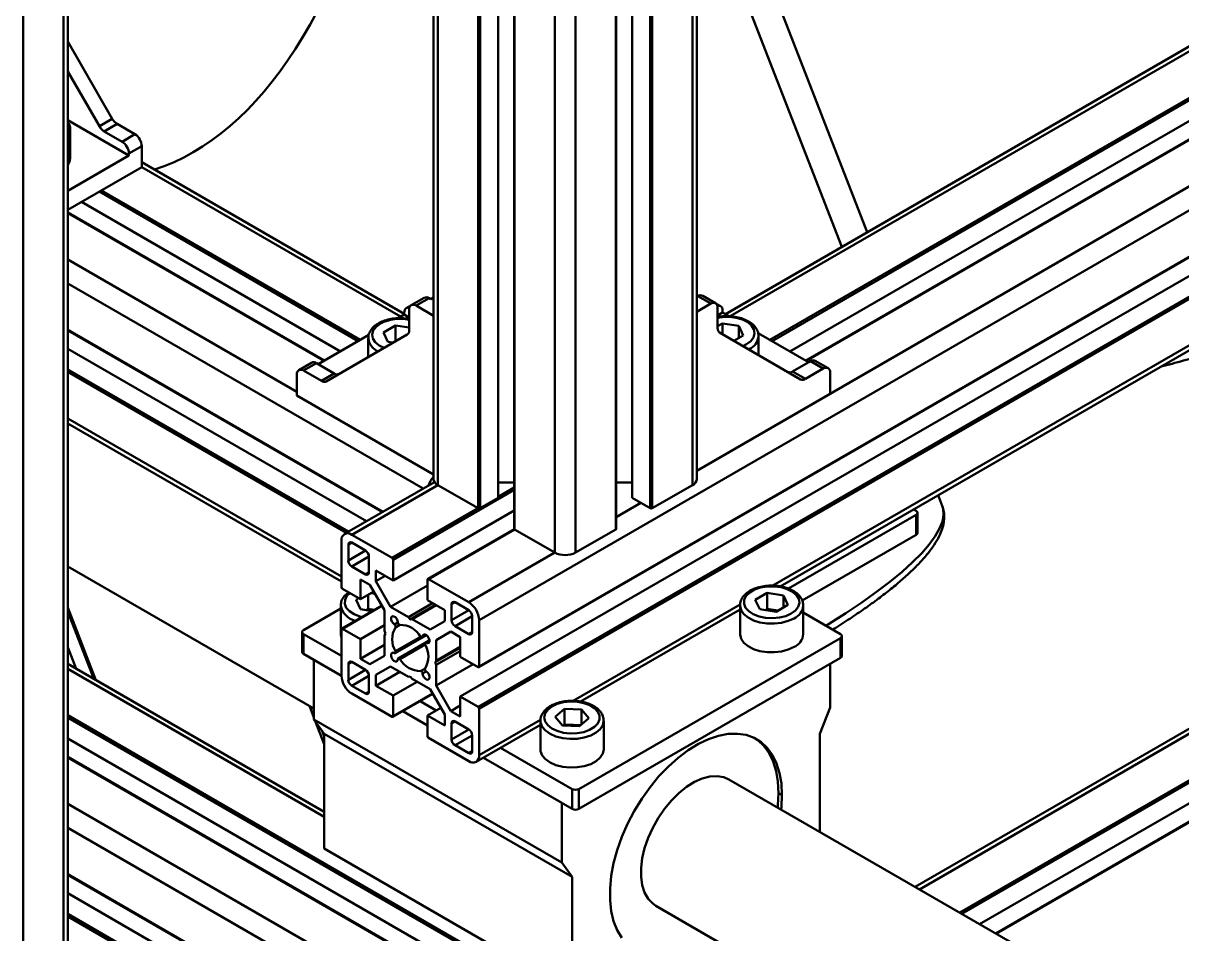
# Model space of a CAD drawing. Header units: millimetres. Extents: x 32504 to 36677, y 41990 to 42879.
# Drawn here: x 33497.46 to 33545.07, y 42397.02 to 42434.45 of the extents above; entities that cross this region are included whole.
import ezdxf

# ---------------------------------------------------------------- set-up
doc = ezdxf.new("R2010")
doc.units = ezdxf.units.MM
doc.layers.add('Net_dam', color=7, linetype='Continuous', lineweight=50)

msp = doc.modelspace()

# ---------------------------------------------------------------- linework, layer by layer
at = {"layer": 'Net_dam'}
for p, q in [((33499.1173, 42357.7724), (33499.1173, 42682.7557)), ((33499.293, 42358.0174), (33499.293, 42682.8571)), ((33497.4626, 42356.8172), (33497.4626, 42681.8005)), ((33514.3252, 42474.5002), (33514.3252, 42415.7093)), ((33514.5009, 42474.2553), (33514.5009, 42415.4644)), ((33524.9661, 42474.2553), (33524.9661, 42415.4644)), ((33525.1419, 42415.7093), (33525.1419, 42474.4007)), ((33522.4912, 42473.7246), (33522.4912, 42414.9337)), ((33516.1556, 42473.3001), (33516.1556, 42414.5092)), ((33516.2404, 42473.3001), (33516.2404, 42414.5092)), ((33516.9758, 42473.1135), (33516.9758, 42414.9337)), ((33523.2266, 42473.3001), (33523.2266, 42414.5092)), ((33523.3115, 42473.3001), (33523.3115, 42414.5092)), ((33517.6371, 42472.4592), (33517.6371, 42413.6683)), ((33517.6546, 42472.4347), (33517.6546, 42413.6438)), ((33521.8124, 42472.4347), (33521.8124, 42413.6438)), ((33521.83, 42413.6683), (33521.83, 42472.4492)), ((33519.3093, 42471.4795), (33519.3093, 42412.6886)), ((33520.1578, 42471.4795), (33520.1578, 42412.6886)), ((33593.9797, 42454.8151), (33516.198, 42409.9127)), ((33516.1856, 42407.9745), (33593.9673, 42452.877)), ((33593.9797, 42452.9044), (33516.198, 42408.002)), ((33593.2019, 42451.6714), (33515.4202, 42406.7689)), ((33593.9373, 42451.2469), (33516.1556, 42406.3444)), ((33593.9797, 42451.1734), (33516.198, 42406.2709)), ((33584.3631, 42450.2433), (33525.1419, 42416.0556)), ((33573.7565, 42449.8747), (33526.3179, 42422.489)), ((33573.8979, 42449.7535), (33526.5157, 42422.4003)), ((33575.5525, 42448.7983), (33528.1482, 42421.4324)), ((33575.6374, 42448.7493), (33528.2331, 42421.3834)), ((33576.3729, 42448.3247), (33528.9686, 42420.9588)), ((33577.034, 42447.943), (33529.6297, 42420.5771)), ((33577.0516, 42447.9329), (33529.6473, 42420.567)), ((33525.4633, 42443.0769), (33532.1458, 42425.8534)), ((33583.2132, 42443.0473), (33528.2716, 42411.3302)), ((33528.5735, 42411.3015), (33583.2045, 42442.8393)), ((33531.0997, 42425.2495), (33525.1419, 42440.6051)), ((33499.293, 42433.6879), (33501.1245, 42430.5156)), ((33499.293, 42432.4632), (33500.5942, 42430.2095)), ((33499.293, 42430.4567), (33501.8084, 42429.0046)), ((33500.5942, 42430.2095), (33501.1245, 42430.5156)), ((33501.3245, 42430.3045), (33500.7942, 42429.9984)), ((33501.3245, 42430.3045), (33502.0559, 42429.8823)), ((33499.3961, 42428.9026), (33499.3961, 42430.0784)), ((33500.7942, 42429.9984), (33501.5255, 42429.5762)), ((33502.0559, 42429.8823), (33501.5255, 42429.5762)), ((33502.3387, 42429.3924), (33501.8084, 42429.0863)), ((33502.3387, 42429.3924), (33502.3387, 42428.5269)), ((33499.293, 42427.5525), (33501.8084, 42429.0046)), ((33501.8084, 42429.0046), (33501.8084, 42429.0863)), ((33513.1221, 42422.5046), (33502.3387, 42428.7298)), ((33502.3387, 42428.5269), (33499.293, 42426.7686)), ((33502.3387, 42428.5269), (33512.9735, 42422.3876)), ((33500.5992, 42427.5227), (33511.234, 42421.3834)), ((33500.6841, 42427.5717), (33511.3189, 42421.4324)), ((33499.8637, 42427.0981), (33510.4985, 42420.9588)), ((33509.8374, 42420.5771), (33499.293, 42426.6642)), ((33499.293, 42426.6439), (33509.8198, 42420.567)), ((33499.293, 42424.7335), (33508.7027, 42419.3015)), ((33499.293, 42423.7538), (33513.9009, 42415.3208)), ((33513.9403, 42423.1635), (33513.41, 42422.8574)), ((33513.61, 42422.8376), (33514.1403, 42423.1437)), ((33514.211, 42423.1029), (33514.1403, 42423.1437)), ((33514.211, 42423.1029), (33514.3252, 42423.1688)), ((33525.1419, 42423.2003), (33525.1853, 42423.2254)), ((33525.7157, 42422.9192), (33525.1853, 42423.2254)), ((33525.9156, 42422.939), (33525.3853, 42423.2452)), ((33576.3333, 42423.3211), (33534.1155, 42398.9492)), ((33576.3333, 42423.1182), (33534.2912, 42398.8478)), ((33513.1221, 42422.555), (33513.1221, 42422.4733)), ((33513.3981, 42422.8497), (33513.2049, 42422.7381)), ((33513.3271, 42422.6742), (33513.3271, 42421.8297)), ((33514.3252, 42422.4247), (33513.61, 42422.8376)), ((33525.7157, 42422.9192), (33525.1419, 42422.588)), ((33526.1207, 42422.8198), (33525.9275, 42422.9313)), ((33525.9985, 42421.9113), (33525.9985, 42422.7559)), ((33526.2036, 42422.555), (33525.9985, 42422.4366)), ((33526.2036, 42422.555), (33526.2036, 42422.6366)), ((33526.4681, 42422.4023), (33526.2036, 42422.555)), ((33513.1221, 42422.4733), (33512.8605, 42422.3223)), ((33513.3271, 42422.355), (33513.1221, 42422.4733)), ((33526.2004, 42422.106), (33525.9985, 42421.9894)), ((33526.8719, 42422.0021), (33526.2004, 42422.106)), ((33526.2004, 42421.6594), (33526.2004, 42422.106)), ((33577.988, 42422.163), (33535.9458, 42397.8926)), ((33578.0728, 42422.114), (33536.0307, 42397.8436)), ((33499.293, 42421.8431), (33512.246, 42414.3655)), ((33499.293, 42421.8228), (33512.2284, 42414.3553)), ((33511.6677, 42421.6338), (33509.5866, 42420.4324)), ((33513.2443, 42421.6466), (33509.9169, 42419.7251)), ((33512.7654, 42422.0244), (33512.2739, 42421.7406)), ((33512.4538, 42421.353), (33512.2739, 42421.7406)), ((33512.7654, 42422.0244), (33513.3271, 42421.9375)), ((33512.7654, 42421.3711), (33512.7654, 42422.0244)), ((33529.4088, 42419.8067), (33526.0813, 42421.7282)), ((33526.6649, 42421.3912), (33527.0518, 42421.6145)), ((33526.8719, 42422.0021), (33527.0518, 42421.6145)), ((33526.8719, 42421.5107), (33526.8719, 42422.0021)), ((33529.739, 42420.514), (33527.6626, 42421.7127)), ((33527.6803, 42420.8048), (33527.6803, 42421.5877)), ((33578.8083, 42421.6894), (33536.7662, 42397.419)), ((33511.6453, 42421.5061), (33511.6453, 42420.7232)), ((33512.4538, 42421.353), (33512.6763, 42421.3186)), ((33512.7654, 42421.3711), (33512.6748, 42421.3188)), ((33512.7654, 42421.3711), (33512.7669, 42421.3709)), ((33579.4695, 42421.3078), (33537.4273, 42397.0373)), ((33579.487, 42421.2976), (33537.4449, 42397.0272)), ((33499.293, 42421.059), (33511.5669, 42413.9735)), ((33527.2996, 42421.0571), (33527.2711, 42421.0411)), ((33499.293, 42420.21), (33510.8315, 42413.5489)), ((33509.3159, 42420.493), (33508.7855, 42420.1869)), ((33508.9855, 42420.1671), (33509.5158, 42420.4732)), ((33509.7169, 42419.7448), (33508.9855, 42420.1671)), ((33510.2472, 42420.051), (33509.5158, 42420.4732)), ((33529.8098, 42420.5549), (33529.0784, 42420.1326)), ((33530.3401, 42420.2487), (33529.6088, 42419.8265)), ((33530.3401, 42420.2487), (33529.8098, 42420.5549)), ((33530.5401, 42420.2685), (33530.0098, 42420.5747)), ((33499.293, 42420.112), (33510.7467, 42413.4999)), ((33508.7027, 42420.0037), (33508.7027, 42419.1382)), ((33509.7169, 42419.7448), (33510.2472, 42420.051)), ((33529.0784, 42420.1326), (33529.6088, 42419.8265)), ((33530.623, 42419.2198), (33530.623, 42420.0854)), ((33525.1419, 42416.0556), (33530.623, 42419.2198)), ((33508.7027, 42419.1382), (33514.3252, 42415.8924)), ((33499.293, 42418.2013), (33510.5411, 42411.7079)), ((33499.293, 42417.9983), (33510.5411, 42411.5049)), ((33514.3633, 42415.5878), (33510.6654, 42413.453)), ((33514.5009, 42415.4644), (33510.9654, 42413.4233)), ((33514.5009, 42415.4644), (33516.1556, 42414.5092)), ((33517.6371, 42415.565), (33516.9758, 42415.565)), ((33522.4912, 42415.565), (33521.83, 42415.565)), ((33524.9661, 42415.4644), (33523.3115, 42414.5092)), ((33517.6371, 42415.2664), (33512.6625, 42412.3947)), ((33516.9758, 42414.9337), (33516.2404, 42414.5092)), ((33517.6371, 42415.3644), (33516.9758, 42414.9827)), ((33523.2266, 42414.5092), (33522.4912, 42414.9337)), ((33535.2281, 42414.6087), (33535.0587, 42415.0453)), ((33516.1556, 42414.5092), (33512.62, 42412.4681)), ((33522.8448, 42414.7296), (33521.83, 42414.1438)), ((33534.0514, 42414.4638), (33534.1585, 42414.402)), ((33517.6371, 42414.4172), (33512.6625, 42411.5454)), ((33534.1585, 42414.2387), (33528.9108, 42411.2093)), ((33534.1585, 42413.4221), (33534.1585, 42414.2387)), ((33534.2171, 42413.5038), (33534.2171, 42414.3203)), ((33517.6409, 42413.6561), (33514.0891, 42411.6057)), ((33517.6546, 42413.6438), (33514.1191, 42411.6027)), ((33517.6546, 42413.6438), (33519.3093, 42412.6886)), ((33521.8124, 42413.6438), (33520.1578, 42412.6886)), ((33510.5411, 42411.2676), (33510.5411, 42413.1783)), ((33510.9654, 42413.0967), (33510.824, 42413.015)), ((33510.824, 42412.3618), (33510.824, 42413.015)), ((33510.9654, 42413.4233), (33512.62, 42412.4681)), ((33510.9654, 42413.0967), (33511.5311, 42412.7702)), ((33534.1585, 42413.4221), (33529.4736, 42410.7176)), ((33511.5312, 42412.7701), (33510.824, 42412.3618)), ((33511.6725, 42412.5252), (33511.6725, 42411.872)), ((33519.3093, 42412.6886), (33515.7737, 42410.6475)), ((33499.293, 42412.1238), (33509.4098, 42406.2835)), ((33511.6725, 42412.5251), (33510.9654, 42412.1169)), ((33511.5311, 42411.7903), (33510.9654, 42412.1169)), ((33512.6625, 42412.3947), (33512.6625, 42411.5454)), ((33511.7054, 42411.3631), (33511.319, 42411.5861)), ((33511.319, 42411.5861), (33511.319, 42410.7696)), ((33511.6725, 42411.8719), (33511.5311, 42411.7903)), ((33512.6625, 42411.5454), (33511.9554, 42411.9537)), ((33511.9554, 42411.9537), (33511.9554, 42411.5075)), ((33512.3418, 42411.7306), (33511.9554, 42411.5075)), ((33514.0767, 42410.729), (33514.0767, 42411.5782)), ((33514.1191, 42411.6027), (33515.7737, 42410.6475)), ((33511.319, 42410.7696), (33510.5836, 42411.1941)), ((33512.3089, 42410.3177), (33511.7054, 42411.3631)), ((33511.9554, 42411.5075), (33512.5589, 42410.4621)), ((33514.0767, 42411.3383), (33512.5589, 42410.4621)), ((33511.2472, 42410.811), (33511.1425, 42410.7506)), ((33511.3224, 42410.3629), (33511.1425, 42410.7506)), ((33511.8658, 42411.0853), (33511.319, 42410.7696)), ((33511.634, 42410.3811), (33511.634, 42410.9515)), ((33511.9208, 42410.99), (33511.7472, 42411.0168)), ((33514.7838, 42410.3208), (33514.0767, 42410.729)), ((33515.2081, 42410.6475), (33515.0666, 42410.5658)), ((33515.208, 42410.6475), (33515.7737, 42410.3209)), ((33528.0389, 42411.0343), (33527.5474, 42410.7506)), ((33527.7273, 42410.3629), (33527.5474, 42410.7506)), ((33528.7103, 42410.9305), (33528.0389, 42411.0343)), ((33528.0389, 42410.3811), (33528.0389, 42411.0343)), ((33528.7103, 42410.9305), (33528.8903, 42410.5428)), ((33528.7103, 42410.439), (33528.7103, 42410.9305)), ((33499.293, 42410.4344), (33500.4525, 42407.4459)), ((33500.362, 42407.4982), (33499.293, 42410.2534)), ((33510.5139, 42410.3859), (33508.9855, 42409.5035)), ((33510.5139, 42410.516), (33510.5139, 42409.3402)), ((33512.1965, 42410.5125), (33510.5536, 42409.564)), ((33512.2053, 42410.4972), (33510.5836, 42409.5611)), ((33511.8075, 42410.2879), (33511.3224, 42410.3629)), ((33511.634, 42410.3811), (33511.5434, 42410.3288)), ((33511.8981, 42410.3402), (33511.634, 42410.3811)), ((33512.3089, 42409.4664), (33512.3089, 42410.3177)), ((33512.5589, 42410.4621), (33513.2961, 42410.0365)), ((33514.2862, 42410.6081), (33513.2961, 42410.0365)), ((33514.4021, 42410.5412), (33513.3696, 42409.9451)), ((33514.4332, 42410.5232), (33513.4431, 42409.9517)), ((33514.7838, 42409.8746), (33514.7838, 42410.3208)), ((33515.0666, 42409.9126), (33515.0666, 42410.5658)), ((33515.7738, 42410.3209), (33515.0666, 42409.9126)), ((33526.9275, 42410.5542), (33520.0692, 42406.595)), ((33520.369, 42406.5651), (33526.9188, 42410.3463)), ((33526.9188, 42410.516), (33526.9188, 42409.3402)), ((33528.3987, 42410.2591), (33527.7273, 42410.3629)), ((33528.0389, 42410.3811), (33527.9483, 42410.3288)), ((33528.3746, 42410.3291), (33528.0389, 42410.3811)), ((33528.4894, 42410.3114), (33528.3746, 42410.3291)), ((33528.3987, 42410.2591), (33528.8903, 42410.5428)), ((33529.5188, 42409.3402), (33529.5188, 42410.516)), ((33529.5188, 42410.2226), (33531.0472, 42409.3402)), ((33512.3089, 42409.708), (33511.319, 42409.1365)), ((33512.861, 42409.815), (33512.7182, 42409.7326)), ((33512.9449, 42409.7177), (33512.7606, 42409.6114)), ((33513.2961, 42410.0365), (33513.3696, 42409.9451)), ((33513.3696, 42409.9451), (33513.4431, 42409.9517)), ((33513.4431, 42409.9517), (33514.1802, 42409.5261)), ((33514.1802, 42409.5261), (33514.7838, 42409.8746)), ((33515.9152, 42410.0758), (33515.208, 42409.6676)), ((33515.9152, 42410.076), (33515.9152, 42409.4227)), ((33516.198, 42409.9127), (33516.198, 42408.002)), ((33508.9269, 42409.4219), (33508.9269, 42408.6053)), ((33508.9855, 42409.3402), (33510.5411, 42408.4422)), ((33508.9855, 42409.3402), (33508.9855, 42408.5237)), ((33510.5411, 42407.6259), (33510.5411, 42409.5366)), ((33510.5836, 42409.5611), (33511.319, 42409.1365)), ((33512.3513, 42409.3571), (33512.3089, 42409.4664)), ((33512.3089, 42409.2967), (33512.3513, 42409.3571)), ((33512.3089, 42408.4455), (33512.3089, 42409.2967)), ((33512.754, 42408.5555), (33514.0374, 42409.2964)), ((33513.7942, 42409.2274), (33512.7605, 42408.6307)), ((33513.8624, 42409.1956), (33514.0372, 42409.2965)), ((33514.0179, 42409.3089), (33513.8782, 42409.2282)), ((33515.0338, 42409.4416), (33514.4302, 42409.0931)), ((33515.0339, 42409.4416), (33514.4302, 42409.0931)), ((33515.4202, 42409.2186), (33515.0338, 42409.4416)), ((33515.7737, 42409.3411), (33515.208, 42409.6676)), ((33515.4202, 42408.402), (33515.4202, 42409.2186)), ((33515.9152, 42409.4227), (33515.7737, 42409.3411)), ((33531.1058, 42408.442), (33531.1058, 42409.2586)), ((33499.293, 42408.8083), (33499.6395, 42407.9153)), ((33511.319, 42409.1365), (33511.319, 42408.32)), ((33512.3089, 42408.8915), (33511.319, 42408.32)), ((33513.9826, 42408.9814), (33512.8767, 42408.3429)), ((33513.9786, 42408.9081), (33512.9448, 42408.3113)), ((33514.1599, 42409.0839), (33513.9852, 42408.983)), ((33514.161, 42409.0613), (33514.021, 42408.9805)), ((33515.4202, 42408.7774), (33514.3878, 42408.1815)), ((33514.4302, 42409.0931), (33514.4302, 42408.2418)), ((33515.4202, 42408.8133), (33514.4302, 42408.2418)), ((33531.0472, 42409.1769), (33520.2992, 42402.9722)), ((33531.0472, 42408.3604), (33531.0472, 42409.1769)), ((33508.9855, 42408.5237), (33510.5411, 42407.6256)), ((33509.4098, 42408.2788), (33510.5411, 42407.6256)), ((33509.4098, 42405.8291), (33509.4098, 42408.2788)), ((33511.319, 42408.32), (33511.7054, 42408.0969)), ((33511.7054, 42408.0969), (33512.3089, 42408.4455)), ((33514.4302, 42408.2418), (33514.3878, 42408.1815)), ((33515.4202, 42408.6436), (33514.4302, 42408.0721)), ((33516.1556, 42407.9775), (33515.4202, 42408.402)), ((33531.0472, 42408.3604), (33520.2992, 42402.1557)), ((33509.834, 42402.0301), (33499.293, 42408.1153)), ((33499.293, 42407.9124), (33509.834, 42401.8272)), ((33510.9654, 42408.1975), (33510.824, 42408.1158)), ((33510.824, 42407.4626), (33510.824, 42408.1158)), ((33511.5312, 42407.8708), (33510.824, 42407.4626)), ((33510.9654, 42408.1975), (33511.5311, 42407.8709)), ((33512.5589, 42408.0124), (33511.9554, 42407.6639)), ((33512.559, 42408.0124), (33511.9554, 42407.6639)), ((33512.9455, 42407.7893), (33511.9554, 42407.2177)), ((33513.2961, 42407.5869), (33512.5589, 42408.0124)), ((33513.9785, 42407.9272), (33513.7943, 42407.8209)), ((33514.0209, 42407.806), (33513.8782, 42407.7235)), ((33514.3878, 42408.1815), (33514.4302, 42408.0721)), ((33515.9482, 42408.0972), (33514.4302, 42407.2208)), ((33514.4302, 42408.0721), (33514.4302, 42407.2208)), ((33530.623, 42406.319), (33530.623, 42408.1155)), ((33511.6725, 42407.6258), (33510.9654, 42407.2176)), ((33511.6725, 42407.626), (33511.6725, 42406.9727)), ((33511.9554, 42407.6639), (33511.9554, 42407.2177)), ((33513.6526, 42407.3811), (33512.6625, 42406.8095)), ((33513.3696, 42407.5935), (33513.2961, 42407.5869)), ((33513.4431, 42407.502), (33513.3696, 42407.5935)), ((33514.1802, 42407.0765), (33513.4431, 42407.502)), ((33511.5311, 42406.8911), (33510.9654, 42407.2176)), ((33512.62, 42405.9358), (33510.9654, 42406.891)), ((33511.6725, 42406.9727), (33511.5311, 42406.8911)), ((33511.9554, 42407.2177), (33512.6625, 42406.8095)), ((33512.65, 42405.9328), (33514.2929, 42406.8813)), ((33514.2842, 42406.8965), (33512.6625, 42405.9603)), ((33514.7838, 42406.0311), (33514.1802, 42407.0765)), ((33514.4302, 42407.2208), (33515.0338, 42406.1755)), ((33509.4098, 42405.9137), (33509.2249, 42406.3902)), ((33512.6625, 42406.8095), (33512.6625, 42405.9603)), ((33513.769, 42406.5788), (33514.4301, 42406.1971)), ((33515.4202, 42406.3985), (33515.0338, 42406.1755)), ((33515.4202, 42405.9524), (33515.4202, 42406.7689)), ((33515.4202, 42406.7689), (33516.1556, 42406.3444)), ((33499.293, 42406.002), (33539.2817, 42382.9171)), ((33499.293, 42405.9041), (33539.1968, 42382.8681)), ((33509.3821, 42406.2995), (33509.4098, 42406.2282)), ((33513.0618, 42406.1705), (33514.0767, 42405.5846)), ((33514.6235, 42406.3088), (33514.0767, 42405.9931)), ((33514.0767, 42405.1439), (33514.0767, 42405.9931)), ((33514.0767, 42405.9931), (33514.7838, 42405.5849)), ((33514.7838, 42405.5849), (33514.7838, 42406.0311)), ((33515.0338, 42406.1755), (33515.4202, 42405.9524)), ((33516.198, 42406.2709), (33516.198, 42404.3602)), ((33519.3228, 42405.9386), (33519.7103, 42406.2718)), ((33519.6289, 42405.5783), (33519.3228, 42405.9386)), ((33520.4038, 42406.2447), (33519.7103, 42406.2718)), ((33519.7103, 42405.6186), (33519.7103, 42406.2718)), ((33520.7099, 42405.8844), (33520.3225, 42405.5512)), ((33520.7099, 42405.8844), (33520.4038, 42406.2447)), ((33520.4038, 42405.6212), (33520.4038, 42406.2447)), ((33530.1987, 42405.2386), (33530.623, 42406.319)), ((33509.4098, 42405.8291), (33519.5921, 42399.951)), ((33509.834, 42405.2386), (33509.4098, 42405.8291)), ((33509.834, 42404.8202), (33509.4811, 42405.7298)), ((33515.2081, 42405.7482), (33515.0666, 42405.6666)), ((33515.0666, 42405.0133), (33515.0666, 42405.6666)), ((33515.7738, 42405.4216), (33515.0666, 42405.0133)), ((33515.208, 42405.7482), (33515.7737, 42405.4217)), ((33516.0737, 42404.0855), (33518.7164, 42405.6111)), ((33518.7237, 42405.8183), (33516.198, 42404.3602)), ((33518.7164, 42405.7809), (33518.7164, 42404.6051)), ((33519.6289, 42405.5783), (33520.3225, 42405.5512)), ((33519.662, 42405.5771), (33519.7103, 42405.6186)), ((33520.057, 42405.605), (33519.7103, 42405.6186)), ((33520.3708, 42405.5928), (33520.057, 42405.605)), ((33521.3164, 42404.6051), (33521.3164, 42405.7809)), ((33499.293, 42405.0549), (33538.4613, 42382.4435)), ((33509.7463, 42405.3607), (33509.834, 42405.1347)), ((33509.834, 42405.2386), (33520.0164, 42399.3605)), ((33509.834, 42400.5216), (33509.834, 42405.2386)), ((33515.7737, 42404.1152), (33514.1191, 42405.0704)), ((33515.9152, 42405.1766), (33515.208, 42404.7684)), ((33515.9152, 42405.1767), (33515.9152, 42404.5235)), ((33530.1987, 42401.2103), (33530.1987, 42405.2386)), ((33515.7737, 42404.4418), (33515.208, 42404.7684)), ((33515.9152, 42404.5235), (33515.7737, 42404.4418)), ((33517.0808, 42404.6669), (33520.0164, 42402.9722)), ((33537.8002, 42382.0618), (33499.293, 42404.2915)), ((33499.293, 42404.2713), (33537.7826, 42382.0517)), ((33516.3736, 42404.2586), (33520.0164, 42402.1557)), ((33516.3736, 42404.2586), (33519.5921, 42402.4006)), ((33542.3805, 42394.1779), (33526.466, 42403.3652)), ((33520.0164, 42402.1557), (33520.0164, 42402.9722)), ((33520.2992, 42402.9722), (33520.2992, 42402.1557)), ((33528.6431, 42402.7264), (33528.5017, 42402.808)), ((33499.293, 42402.3609), (33536.9768, 42380.6065)), ((33519.5921, 42402.4006), (33519.5921, 42399.951)), ((33499.293, 42401.3811), (33536.5525, 42379.8716)), ((33509.834, 42400.5216), (33520.0164, 42394.6435)), ((33519.5921, 42399.951), (33520.0164, 42399.3605)), ((33499.293, 42399.4704), (33536.5525, 42377.9609)), ((33499.293, 42399.4501), (33536.5563, 42377.9384)), ((33520.0164, 42399.3605), (33520.0164, 42394.6435)), ((33499.293, 42398.6864), (33537.3303, 42376.7279)), ((33499.293, 42397.8373), (33536.5949, 42376.3034)), ((33523.4662, 42398.1689), (33540.2295, 42388.4917)), ((33499.293, 42397.7393), (33536.5525, 42376.2299))]:
    msp.add_line(p, q, dxfattribs=at)
at = {"layer": 'Net_dam', "flags": 128}
for points in [[(33499.396, 42430.0743), (33499.3692, 42429.9266), (33499.293, 42429.7855)], [(33499.293, 42428.6097), (33499.3692, 42428.7508), (33499.3961, 42428.9026)], [(33513.1221, 42422.555), (33513.1275, 42422.6156), (33513.1436, 42422.6676), (33513.1698, 42422.7089), (33513.2049, 42422.7381), (33513.2478, 42422.754), (33513.2967, 42422.756), (33513.3355, 42422.7484)], [(33525.9901, 42422.83), (33526.029, 42422.8376), (33526.0779, 42422.8356), (33526.1207, 42422.8198), (33526.1559, 42422.7906), (33526.182, 42422.7492), (33526.1981, 42422.6972), (33526.2036, 42422.6366)], [(33512.1392, 42422.1021), (33511.9641, 42421.9717), (33511.8506, 42421.8203), (33511.8059, 42421.6574), (33511.8328, 42421.4932), (33511.9296, 42421.338), (33512.0902, 42421.2015), (33512.2928, 42421.0971)], [(33527.0328, 42421.1787), (33527.1864, 42421.253), (33527.3616, 42421.3834), (33527.4751, 42421.5348), (33527.5198, 42421.6977), (33527.4929, 42421.8619), (33527.3961, 42422.0172), (33527.2355, 42422.1536), (33527.0211, 42422.2627), (33526.7665, 42422.3376), (33526.4876, 42422.3736), (33526.202, 42422.3684), (33525.9985, 42422.3385)], [(33530.4467, 42409.6869), (33530.5485, 42409.7493), (33531.2601, 42410.1989), (33531.9212, 42410.6403), (33532.5291, 42411.0718), (33533.0813, 42411.4918), (33533.5758, 42411.8984), (33534.0104, 42412.2901), (33534.3834, 42412.6653), (33534.6935, 42413.0225), (33534.9392, 42413.3603), (33535.1197, 42413.6773), (33535.2341, 42413.9723), (33535.2822, 42414.2441), (33535.2636, 42414.4915), (33535.2281, 42414.6087)], [(33529.0249, 42410.1813), (33529.2001, 42410.3117), (33529.3135, 42410.4631), (33529.3583, 42410.626), (33529.3314, 42410.7903), (33529.2346, 42410.9455), (33529.0739, 42411.0819), (33528.8596, 42411.191), (33528.605, 42411.2659), (33528.3261, 42411.3019), (33528.0405, 42411.2967), (33527.7661, 42411.2507), (33527.5201, 42411.1667), (33527.318, 42411.0501), (33527.1726, 42410.9081), (33527.0928, 42410.7496), (33527.0839, 42410.5848), (33527.1462, 42410.4238), (33527.2759, 42410.2768), (33527.4649, 42410.153), (33527.7013, 42410.0603), (33527.9701, 42410.0044), (33528.2546, 42409.9889), (33528.5369, 42410.0147), (33528.7991, 42410.0802), (33529.0249, 42410.1813)], [(33510.8792, 42411.0235), (33510.7677, 42410.9081), (33510.688, 42410.7496), (33510.679, 42410.5848), (33510.7413, 42410.4238), (33510.8711, 42410.2768), (33511.06, 42410.153), (33511.2964, 42410.0603), (33511.3763, 42410.039)], [(33529.1381, 42409.9854), (33528.9013, 42409.8773), (33528.6277, 42409.8037), (33528.3321, 42409.7684), (33528.0304, 42409.7735), (33527.7388, 42409.8186), (33527.4732, 42409.9013), (33527.2477, 42410.0171), (33527.0746, 42410.1599), (33526.9631, 42410.3218), (33526.9194, 42410.4942), (33526.9188, 42410.5202)], [(33528.4807, 42410.3064), (33528.4492, 42410.3145), (33528.3746, 42410.3291)], [(33512.7182, 42409.7326), (33512.6598, 42409.7816), (33512.6121, 42409.8509), (33512.5837, 42409.9282), (33512.5796, 42409.9995), (33512.6007, 42410.0522), (33512.643, 42410.0766), (33512.6991, 42410.0685), (33512.7588, 42410.0294), (33512.8115, 42409.9661), (33512.8477, 42409.8902), (33512.861, 42409.8151)], [(33510.5139, 42409.3402), (33510.5145, 42409.3184), (33510.5411, 42409.1875)], [(33513.7943, 42409.2273), (33513.8071, 42409.2126), (33513.8211, 42409.2014), (33513.8353, 42409.1944), (33513.8488, 42409.192), (33513.8605, 42409.1946), (33513.8697, 42409.2019), (33513.8757, 42409.2133), (33513.8782, 42409.2282)], [(33513.8782, 42409.2282), (33513.8915, 42409.2878), (33513.9278, 42409.3219), (33513.9805, 42409.3241), (33514.0402, 42409.2943), (33514.0962, 42409.2376), (33514.1385, 42409.1643), (33514.1595, 42409.0875), (33514.1554, 42409.0209), (33514.127, 42408.9764), (33514.0794, 42408.9621), (33514.021, 42408.9805)], [(33526.9188, 42409.3402), (33526.9194, 42409.3184), (33526.9631, 42409.146), (33527.0746, 42408.9841), (33527.2477, 42408.8413), (33527.4732, 42408.7255), (33527.7388, 42408.6428), (33528.0304, 42408.5977), (33528.3321, 42408.5926), (33528.6277, 42408.6278), (33528.9013, 42408.7015), (33529.1381, 42408.8096)], [(33514.021, 42408.9805), (33514.007, 42408.9857), (33513.9941, 42408.9862), (33513.9833, 42408.9818), (33513.9752, 42408.9729), (33513.9705, 42408.9601), (33513.9695, 42408.9443), (33513.9722, 42408.9266), (33513.9785, 42408.9082)], [(33512.861, 42408.3107), (33512.8477, 42408.2509), (33512.8115, 42408.2167), (33512.7588, 42408.2144), (33512.6991, 42408.2442), (33512.643, 42408.3008), (33512.6007, 42408.3742), (33512.5796, 42408.451), (33512.5837, 42408.5177), (33512.6121, 42408.5621), (33512.6598, 42408.5764), (33512.7182, 42408.558)], [(33512.7182, 42408.558), (33512.7323, 42408.5528), (33512.7451, 42408.5524), (33512.756, 42408.5568), (33512.764, 42408.5658), (33512.7687, 42408.5786), (33512.7696, 42408.5945), (33512.7668, 42408.6123), (33512.7605, 42408.6307)], [(33512.9448, 42408.3113), (33512.9321, 42408.3259), (33512.9181, 42408.3371), (33512.9039, 42408.3442), (33512.8905, 42408.3465), (33512.8787, 42408.344), (33512.8695, 42408.3368), (33512.8635, 42408.3254), (33512.861, 42408.3107)], [(33514.0209, 42407.806), (33514.0793, 42407.757), (33514.127, 42407.6876), (33514.1554, 42407.6103), (33514.1595, 42407.539), (33514.1385, 42407.4864), (33514.0961, 42407.4619), (33514.04, 42407.47), (33513.9803, 42407.5092), (33513.9276, 42407.5725), (33513.8914, 42407.6485), (33513.8782, 42407.7235)], [(33519.9394, 42405.2549), (33520.2246, 42405.2645), (33520.4968, 42405.3147), (33520.7388, 42405.4025), (33520.9354, 42405.5222), (33521.0743, 42405.6663), (33521.1467, 42405.8259), (33521.1481, 42405.9909), (33521.0783, 42406.1509), (33520.9418, 42406.2958), (33520.7472, 42406.4166), (33520.5067, 42406.5057), (33520.2353, 42406.5574), (33519.9502, 42406.5685), (33519.6693, 42406.5384), (33519.4101, 42406.4689), (33519.1891, 42406.3643), (33519.02, 42406.2313), (33518.9136, 42406.0782), (33518.8764, 42405.9147), (33518.9108, 42405.7509), (33519.0148, 42405.5972), (33519.1816, 42405.4633), (33519.4009, 42405.3576), (33519.6589, 42405.2866), (33519.9394, 42405.2549)], [(33519.9286, 42405.0321), (33519.6318, 42405.064), (33519.3558, 42405.1345), (33519.1154, 42405.2399), (33518.9236, 42405.3744), (33518.7906, 42405.5309), (33518.7238, 42405.7008), (33518.7165, 42405.7698)], [(33521.3154, 42405.7512), (33521.2785, 42405.6009), (33521.1725, 42405.4378), (33521.0043, 42405.2931), (33520.7828, 42405.1747), (33520.52, 42405.089), (33520.23, 42405.0406), (33519.9286, 42405.0321)], [(33521.3164, 42405.7809), (33521.3163, 42405.7738), (33521.3154, 42405.7512)], [(33522.0633, 42396.8518), (33521.872, 42397.1717), (33521.7262, 42397.541), (33521.6278, 42397.9544), (33521.5782, 42398.4061), (33521.5782, 42398.8898), (33521.6278, 42399.3987), (33521.7262, 42399.9257), (33521.872, 42400.4634), (33522.0633, 42401.0042), (33522.2973, 42401.5404), (33522.5708, 42402.0647), (33522.8798, 42402.5697), (33523.2202, 42403.0481), (33523.587, 42403.4935), (33523.9752, 42403.8994), (33524.3793, 42404.2601), (33524.7936, 42404.5707), (33525.2123, 42404.8268), (33525.6296, 42405.0247), (33526.0395, 42405.1617), (33526.4363, 42405.2358), (33526.8145, 42405.2461), (33527.1687, 42405.1924), (33527.494, 42405.0754), (33527.7857, 42404.8968), (33528.0399, 42404.659), (33528.253, 42404.3655), (33528.4218, 42404.0203), (33528.5442, 42403.6283), (33528.6183, 42403.1949), (33528.6431, 42402.7264), (33528.6431, 42402.7264)], [(33528.5017, 42402.808), (33528.4768, 42403.2766), (33528.4027, 42403.7099), (33528.2804, 42404.1019), (33528.1115, 42404.4471), (33527.8985, 42404.7406), (33527.6443, 42404.9784), (33527.5356, 42405.0547)], [(33518.7164, 42404.6051), (33518.7238, 42404.525), (33518.7906, 42404.355), (33518.9236, 42404.1986), (33519.1154, 42404.0641), (33519.3558, 42403.9587), (33519.6318, 42403.8882), (33519.9286, 42403.8563)], [(33519.9286, 42403.8563), (33520.23, 42403.8648), (33520.52, 42403.9132), (33520.7828, 42403.9989), (33521.0043, 42404.1173), (33521.1725, 42404.2619), (33521.2785, 42404.4251), (33521.3163, 42404.598), (33521.3164, 42404.6051)], [(33523.4662, 42398.1689), (33523.3295, 42398.2637), (33523.1427, 42398.4626), (33522.9986, 42398.7155), (33522.9006, 42399.0165), (33522.851, 42399.3585), (33522.851, 42399.7335), (33522.9006, 42400.1328), (33522.9986, 42400.5469), (33523.1427, 42400.9662), (33523.3295, 42401.3808), (33523.5548, 42401.781), (33523.813, 42402.1575), (33524.0984, 42402.5014), (33524.404, 42402.8046), (33524.7228, 42403.06), (33525.0474, 42403.2617), (33525.37, 42403.405), (33525.6832, 42403.4864), (33525.9795, 42403.5041), (33526.2521, 42403.4576), (33526.466, 42403.3652)], [(33528.4662, 42402.2105), (33528.4768, 42402.3108), (33528.5017, 42402.808)], [(33528.6431, 42402.7264), (33528.6183, 42402.2292), (33528.6076, 42402.1289)]]:
    msp.add_lwpolyline(points, dxfattribs=at)
at = {"layer": 'Net_dam'}
for centre, radius, start, end in [((33501.0996, 42430.488), 0.577, 208.85561, 238.04533), ((33501.6299, 42430.7941), 0.577, 208.85561, 238.04533), ((33501.7246, 42429.3645), 0.6147, 2.60548, 57.39452), ((33501.1943, 42429.0583), 0.6147, 2.60548, 57.39452), ((33514.0231, 42422.9802), 0.2012, 54.38242, 114.30712), ((33525.3025, 42423.0618), 0.2012, 65.69288, 125.61758), ((33513.4996, 42422.7022), 0.1747, 50.79671, 189.21404), ((33525.8261, 42422.7839), 0.1747, 350.78596, 129.20329), ((33512.9472, 42420.5367), 1.7616, 77.54367, 117.29949), ((33513.1269, 42421.81), 0.2012, 305.69804, 5.62038), ((33526.1988, 42421.8916), 0.2012, 174.37962, 234.30196), ((33527.0464, 42421.6411), 0.6366, 293.43224, 354.72095), ((33512.3027, 42421.5712), 0.6601, 185.20821, 247.91365), ((33508.8751, 42420.0317), 0.1747, 50.79671, 189.21404), ((33509.3987, 42420.3097), 0.2012, 54.38242, 114.30712), ((33529.927, 42420.3913), 0.2012, 65.69288, 125.61758), ((33530.4505, 42420.1133), 0.1747, 350.78596, 129.20329), ((33509.834, 42419.9084), 0.2012, 234.38183, 294.31395), ((33510.365, 42420.2164), 0.2031, 234.53487, 292.5764), ((33528.9606, 42420.2981), 0.2031, 247.4236, 305.46513), ((33529.4916, 42419.99), 0.2012, 245.68605, 305.61817), ((33515.078, 42415.1311), 1.0128, 138.00925, 161.98902), ((33514.6255, 42415.7392), 0.3018, 185.6948, 245.62534), ((33524.8416, 42415.7392), 0.3018, 294.37466, 354.3052), ((33516.198, 42414.591), 0.0922, 242.60967, 297.39033), ((33523.2691, 42414.591), 0.0922, 242.60967, 297.39033), ((33534.1275, 42414.3203), 0.0873, 290.78342, 69.21658), ((33510.7998, 42413.2203), 0.262, 50.79671, 189.21404), ((33517.6671, 42413.6712), 0.0302, 185.6948, 245.62534), ((33521.8, 42413.6712), 0.0302, 294.37466, 354.3052), ((33534.117, 42413.5138), 0.1006, 294.37466, 354.3052), ((33510.9102, 42413.029), 0.0873, 50.79671, 189.21404), ((33511.3655, 42412.5112), 0.3074, 2.60548, 57.39452), ((33519.7335, 42413.5074), 0.9222, 242.60967, 297.39033), ((33511.131, 42412.3758), 0.3074, 182.60548, 237.39452), ((33512.5704, 42412.3905), 0.0922, 2.60548, 57.39452), ((33511.5863, 42411.858), 0.0873, 230.79671, 9.21404), ((33514.1025, 42411.5824), 0.0262, 50.79671, 189.21404), ((33510.6333, 42411.2718), 0.0922, 182.60548, 237.39452), ((33515.1528, 42410.5798), 0.0873, 50.79671, 189.21404), ((33515.2769, 42409.8708), 0.9221, 2.60548, 57.39452), ((33511.2859, 42410.6475), 0.7824, 189.36776, 256.99515), ((33511.8139, 42409.324), 1.0171, 85.47603, 101.87578), ((33515.6081, 42410.062), 0.3074, 2.60548, 57.39452), ((33528.219, 42409.323), 1.0181, 81.21006, 101.88118), ((33528.8849, 42410.5695), 0.6366, 293.43224, 354.72095), ((33512.6707, 42409.6479), 0.0971, 337.88163, 60.70358), ((33512.958, 42409.8138), 0.097, 179.24551, 262.2129), ((33512.9637, 42408.7694), 0.9485, 28.8668, 91.13787), ((33515.3737, 42409.9266), 0.3074, 182.60548, 237.39452), ((33509.0165, 42409.4219), 0.0873, 110.78342, 249.21658), ((33510.567, 42409.5408), 0.0262, 50.79671, 189.21404), ((33513.5724, 42409.1209), 0.9484, 148.8565, 211.12132), ((33515.8289, 42409.4088), 0.0873, 230.79671, 9.21404), ((33528.8862, 42409.3922), 0.6347, 293.37544, 355.30442), ((33531.0163, 42409.2586), 0.0873, 290.78342, 69.21658), ((33513.1665, 42408.4177), 0.9487, 328.8711, 31.13032), ((33509.027, 42408.6153), 0.1006, 185.6948, 245.62534), ((33513.7755, 42408.7691), 0.9485, 208.86542, 271.14008), ((33531.0057, 42408.452), 0.1006, 294.37466, 354.3052), ((33510.9102, 42408.1298), 0.0873, 50.79671, 189.21404), ((33511.3655, 42407.612), 0.3074, 2.60548, 57.39452), ((33513.7811, 42407.7247), 0.097, 359.29233, 82.19059), ((33514.0683, 42407.8906), 0.097, 157.77311, 240.73607), ((33516.1721, 42407.9978), 0.0262, 230.79671, 9.21404), ((33511.4623, 42407.6678), 0.9221, 182.60548, 237.39452), ((33511.131, 42407.4765), 0.3074, 182.60548, 237.39452), ((33511.5863, 42406.9587), 0.0873, 230.79671, 9.21404), ((33516.1059, 42406.2667), 0.0922, 2.60548, 57.39452), ((33512.6366, 42405.9561), 0.0262, 230.79671, 9.21404), ((33515.1528, 42405.6806), 0.0873, 50.79671, 189.21404), ((33515.6081, 42405.1628), 0.3074, 2.60548, 57.39452), ((33520.0147, 42404.6117), 0.9942, 87.56108, 104.7505), ((33520.0267, 42404.6707), 0.9348, 71.21723, 88.14118), ((33514.1688, 42405.1481), 0.0922, 182.60548, 237.39452), ((33515.3737, 42405.0273), 0.3074, 182.60548, 237.39452), ((33515.8289, 42404.5095), 0.0873, 230.79671, 9.21404), ((33515.9394, 42404.3183), 0.262, 230.79671, 9.21404), ((33520.1578, 42403.2452), 0.3074, 242.60967, 297.39033), ((33520.1578, 42402.4286), 0.3074, 242.60967, 297.39033)]:
    msp.add_arc(centre, radius, start, end, dxfattribs=at)
msp.add_ellipse((33497.7342, 42461.6221), major_axis=(-3.7069, 33.4918), ratio=0.4634641, start_param=3.2338881, end_param=4.0879051, dxfattribs=at)
for points, knots in [([(33544.2198, 42420.3339), (33544.2217, 42420.3344), (33544.5194, 42420.4086), (33545.1354, 42420.5767), (33546.0658, 42420.839), (33547.0166, 42421.1243), (33547.9806, 42421.4279), (33548.9554, 42421.7497), (33549.9373, 42422.0884), (33550.9228, 42422.4428), (33551.9086, 42422.8115), (33552.8911, 42423.1934), (33553.8667, 42423.5871), (33554.8322, 42423.991), (33555.7839, 42424.4039), (33556.7186, 42424.8243), (33557.6328, 42425.2507), (33558.5235, 42425.6815), (33559.3875, 42426.1154), (33560.2216, 42426.5507), (33561.0231, 42426.986), (33561.789, 42427.4199), (33562.5168, 42427.8509), (33563.2041, 42428.2777), (33563.8483, 42428.6988), (33564.4475, 42429.1131), (33564.9997, 42429.5195), (33565.5032, 42429.917), (33565.9563, 42430.305), (33566.3578, 42430.6832), (33566.7064, 42431.0516), (33567.0006, 42431.4111), (33567.2386, 42431.7633), (33567.4101, 42432.0972), (33567.5163, 42432.4104), (33567.5597, 42432.6985), (33567.5523, 42432.9694), (33567.4982, 42433.1339), (33567.4721, 42433.2135)], [0, 0, 0, 0, 0.000183, 0.02912, 0.0580406, 0.0869483, 0.1158458, 0.1447353, 0.173619, 0.2024984, 0.2313751, 0.2602505, 0.289126, 0.3180025, 0.3468814, 0.3757642, 0.4046525, 0.433548, 0.462453, 0.4913698, 0.5203013, 0.5492513, 0.5782244, 0.6072262, 0.6362644, 0.6653488, 0.6944924, 0.7237128, 0.7530338, 0.7824872, 0.8121145, 0.8419641, 0.8720721, 0.9023873, 0.9292943, 0.9543517, 0.9778981, 1, 1, 1, 1]), ([(33499.3877, 42430.0727), (33499.3894, 42430.1045), (33499.3944, 42430.1976), (33499.3569, 42430.3093), (33499.3053, 42430.3771), (33499.293, 42430.3932)], [0, 0, 0, 0, 0.28327882, 0.82936241, 1, 1, 1, 1]), ([(33512.0592, 42422.11), (33512.0224, 42422.0871), (33511.9158, 42422.0208), (33511.781, 42421.8924), (33511.6834, 42421.7238), (33511.6402, 42421.5936), (33511.6488, 42421.5238), (33511.6502, 42421.5125)], [0, 0, 0, 0, 0.15438531, 0.44679537, 0.70399148, 0.95197666, 1, 1, 1, 1]), ([(33513.3271, 42422.2846), (33513.2682, 42422.2959), (33513.118, 42422.3248), (33512.8618, 42422.3281), (33512.5776, 42422.2989), (33512.3146, 42422.2315), (33512.1478, 42422.1601), (33512.0695, 42422.1158), (33512.0592, 42422.11)], [0, 0, 0, 0, 0.1358472, 0.3461726, 0.5566803, 0.7680001, 0.9695728, 1, 1, 1, 1]), ([(33527.6755, 42421.5814), (33527.6738, 42421.6325), (33527.6701, 42421.745), (33527.5899, 42421.9086), (33527.4584, 42422.0632), (33527.2743, 42422.1961), (33527.045, 42422.3017), (33526.7812, 42422.3743), (33526.4984, 42422.4083), (33526.2309, 42422.4083), (33526.0687, 42422.3796), (33525.9985, 42422.3672)], [0, 0, 0, 0, 0.0904714, 0.1991359, 0.3102353, 0.4266559, 0.5467228, 0.6674819, 0.7878913, 0.9081225, 1, 1, 1, 1]), ([(33530.7299, 42409.5234), (33530.7724, 42409.5496), (33531.0471, 42409.7184), (33531.5126, 42410.0247), (33532.1214, 42410.4404), (33532.6796, 42410.8479), (33533.1903, 42411.2468), (33533.6507, 42411.6362), (33534.0597, 42412.0157), (33534.4159, 42412.3855), (33534.718, 42412.7462), (33534.9641, 42413.0993), (33535.1505, 42413.4458), (33535.2669, 42413.7711), (33535.315, 42414.0717), (33535.3092, 42414.3518), (33535.2537, 42414.525), (33535.2255, 42414.613)], [0, 0, 0, 0, 0.0131881, 0.0851487, 0.1572199, 0.2294327, 0.3018289, 0.3744647, 0.4474161, 0.5207825, 0.5946827, 0.6692168, 0.7443106, 0.8188131, 0.8811168, 0.9396105, 1, 1, 1, 1]), ([(33529.514, 42410.5097), (33529.5123, 42410.5608), (33529.5085, 42410.6733), (33529.4284, 42410.8369), (33529.2969, 42410.9915), (33529.1128, 42411.1244), (33528.8835, 42411.2301), (33528.6198, 42411.3024), (33528.3365, 42411.3374), (33528.0477, 42411.3338), (33527.7668, 42411.2917), (33527.5064, 42411.2122), (33527.2787, 42411.0971), (33527.1006, 42410.9539), (33526.983, 42410.791), (33526.9221, 42410.6441), (33526.9259, 42410.5531), (33526.9272, 42410.5217)], [0, 0, 0, 0, 0.0542833, 0.1194826, 0.1861428, 0.2559958, 0.3280365, 0.4004926, 0.4727388, 0.5448782, 0.617156, 0.6897869, 0.763077, 0.8371764, 0.9032703, 0.9665428, 1, 1, 1, 1]), ([(33510.8314, 42411.051), (33510.7848, 42411.0166), (33510.6807, 42410.9396), (33510.5791, 42410.7904), (33510.5171, 42410.6441), (33510.521, 42410.5532), (33510.5223, 42410.5217)], [0, 0, 0, 0, 0.2477502, 0.5531059, 0.8454267, 1, 1, 1, 1]), ([(33521.3068, 42405.7443), (33521.3107, 42405.7708), (33521.3234, 42405.8585), (33521.2763, 42406.0068), (33521.1755, 42406.1723), (33521.019, 42406.3178), (33520.8144, 42406.4396), (33520.568, 42406.5312), (33520.2939, 42406.5874), (33520.0065, 42406.6054), (33519.7196, 42406.5847), (33519.4463, 42406.5259), (33519.1987, 42406.4305), (33518.9892, 42406.3004), (33518.8334, 42406.1445), (33518.7421, 42405.9671), (33518.7048, 42405.8368), (33518.7175, 42405.7698), (33518.718, 42405.7668)], [0, 0, 0, 0, 0.02792808, 0.09241662, 0.15670379, 0.22353668, 0.29331884, 0.36446823, 0.43555541, 0.50644825, 0.5773375, 0.64844846, 0.72004212, 0.79238814, 0.86535062, 0.92877607, 0.99680058, 1, 1, 1, 1])]:
    msp.add_open_spline(points, degree=3, knots=knots, dxfattribs=at)

doc.saveas('drawing.dxf')
